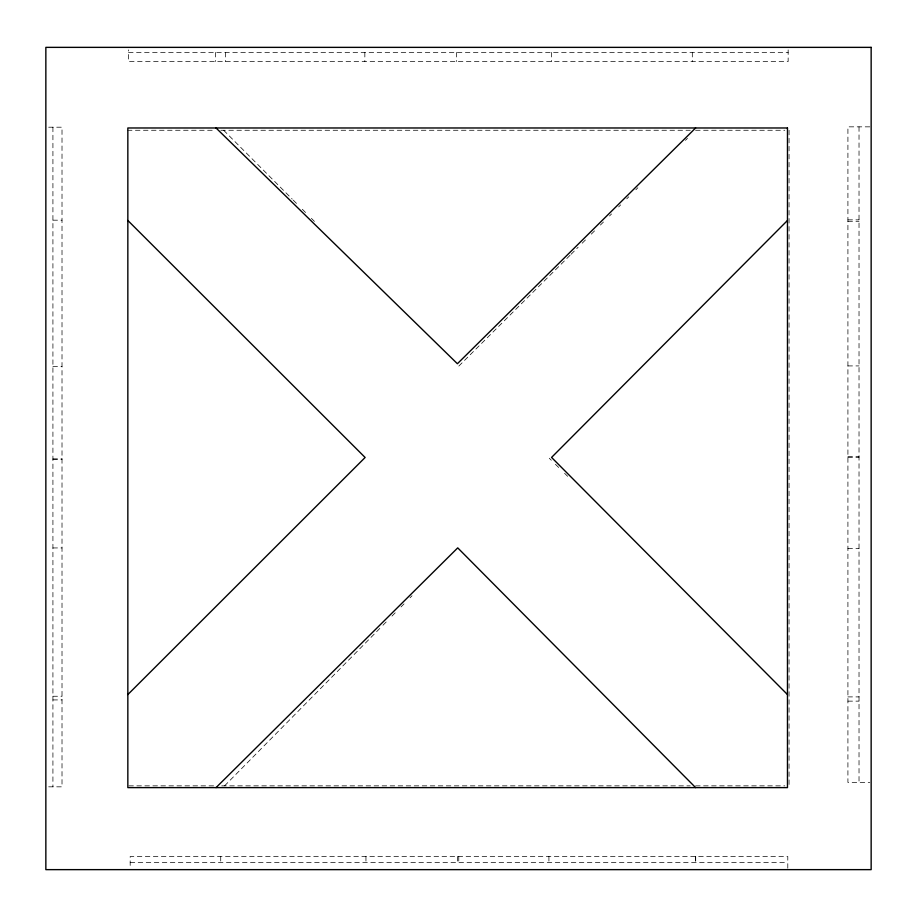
<?xml version="1.0" encoding="UTF-8"?>
<svg xmlns="http://www.w3.org/2000/svg" width="917" height="917" viewBox="0 0 917 917"><rect width="100%" height="100%" fill="white"/><g stroke="black" fill="none" stroke-linecap="round" stroke-linejoin="round"><path stroke-width="0.69" stroke-dasharray="4.58 3.44" d="M224.573 785.858L381.965 626.254M382.962 625.234L387.983 620.156M391.983 616.086L395.995 612.029M401.016 606.939L404.019 603.89M410.037 597.792L412.042 595.752M570.042 255.304L458.672 366.227L456.655 364.198M571.05 254.296L578.134 247.235M582.18 243.2L586.238 239.177M591.293 234.133L595.351 230.098M600.406 225.055L603.443 222.029M609.518 215.976L611.547 213.959M618.631 206.91L620.66 204.892M626.735 198.84L628.753 196.823M635.848 189.762L637.865 187.744M685.446 140.347L687.475 138.329M128.518 52.418L788.15 52.418M869.797 126.844L847.916 126.844L847.916 782.43L869.797 782.43M48.681 127.199L62.012 127.199L62.012 786.832L48.681 786.832M127.406 130.271L214.761 130.271M220.825 130.271L690.237 130.271M695.579 130.271L784.803 130.271M847.916 219.851L859.023 219.851M52.922 220.183L62.012 220.183M847.916 221.295L859.023 221.295M847.916 365.917L859.023 365.917M52.922 366.525L62.012 366.525M847.916 456.368L859.023 456.368M847.916 457.56L859.023 457.56M52.922 458.89L62.012 458.89M52.922 459.302L62.012 459.302M52.922 547.942L62.012 547.942M847.916 548.435L859.023 548.435M52.922 696.255L62.012 696.255M847.916 696.897L859.023 696.897M52.922 699.923L62.012 699.923M847.916 701.138L859.023 701.138M128.827 785.858L214.761 785.858M221.719 785.858L690.237 785.858M695.579 785.858L784.803 785.858M130.18 862.565L787.795 862.565M549.283 458.236L551.323 460.254M555.404 464.266L559.485 468.278M564.585 473.298L567.646 476.313M223.656 130.271L292.248 199.127M293.257 200.147L298.3 205.213M302.323 209.259L306.358 213.306M311.402 218.372L314.428 221.41M859.023 126.844L859.023 782.43M789.056 130.271L789.056 785.858M788.15 49.896L788.15 61.508L128.518 61.508L128.518 49.896M787.795 868.216L787.795 856.501L130.18 856.501L130.18 868.216M695.705 856.501L695.705 862.565M695.613 856.501L695.613 862.565M692.312 52.418L692.312 61.508M551.553 52.418L551.553 61.508M548.916 856.501L548.916 862.565M458.764 856.501L458.764 862.565M457.537 856.501L457.537 862.565M456.414 52.418L456.414 61.508M365.952 856.501L365.952 862.565M364.84 52.418L364.84 61.508M225.456 52.418L225.456 61.508M220.722 856.501L220.722 862.565M215.495 52.418L215.495 61.508M52.922 127.199L52.922 786.832"/><path stroke-width="1.38" d="M787.474 220.47L551.564 457.423L787.474 694.559M127.841 694.559L365.126 457.48L127.841 220.47M216.034 787.611L457.732 547.873L695.625 787.611M695.625 127.979L457.4 363.728L216.034 127.979M871.15 47.363L45.85 47.363L45.85 869.637L871.15 869.637L871.15 47.363M787.474 127.979L127.841 127.979L127.841 787.611L787.474 787.611L787.474 127.979"/></g></svg>
